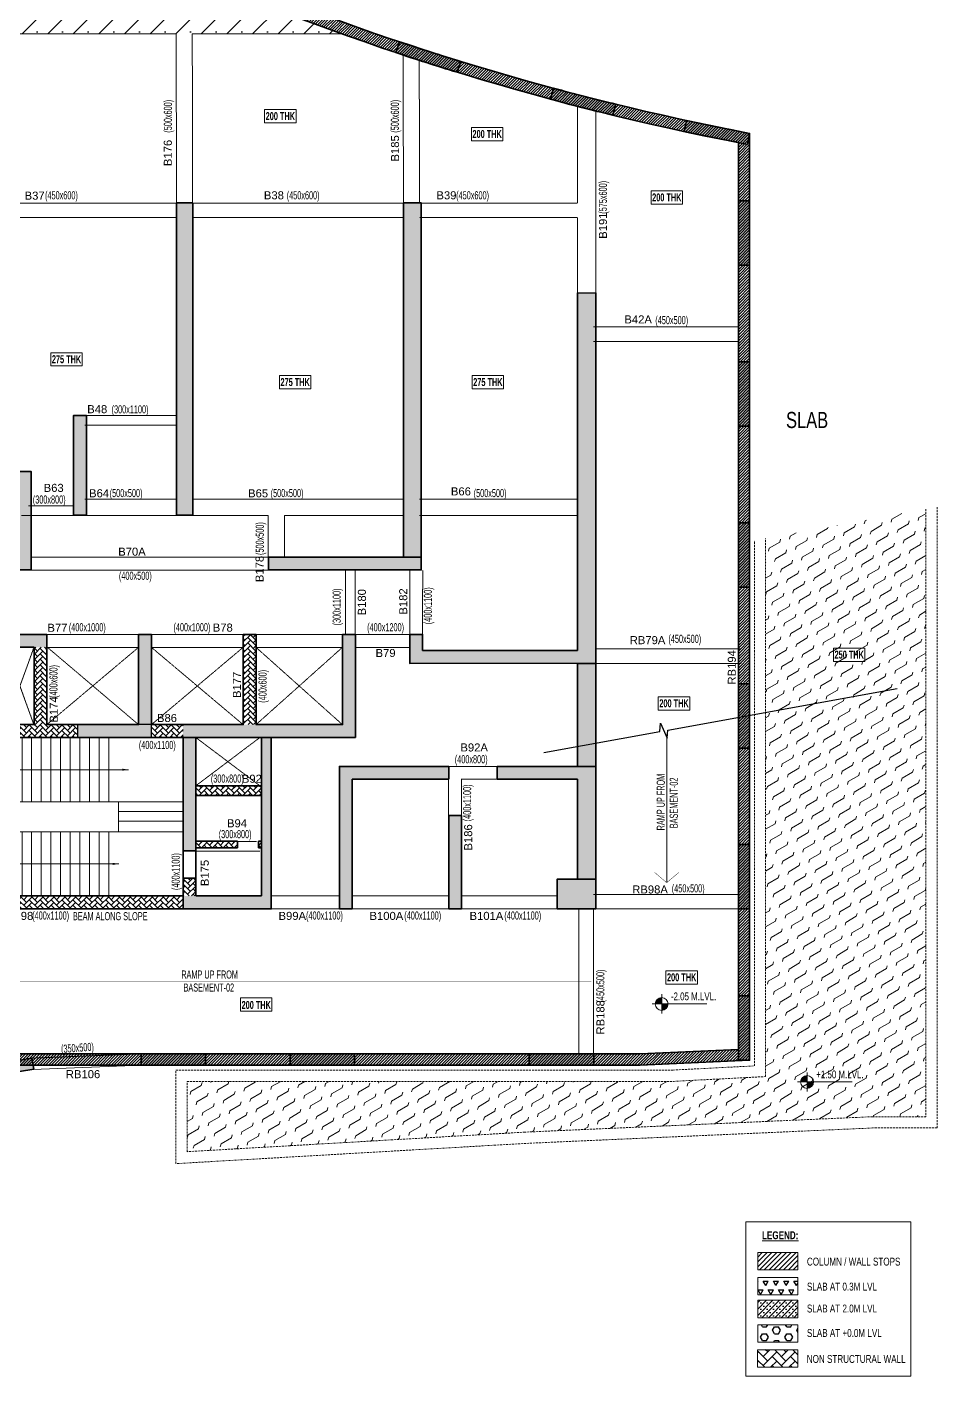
# Model space of a CAD drawing. Header units: millimetres. Extents: x -7 to 75728, y 24 to 63519.
# Drawn here: x 47456 to 75728, y 24 to 41922 of the extents above; entities that cross this region are included whole.
import ezdxf
from ezdxf.enums import TextEntityAlignment as Align

# ---------------------------------------------------------------- set-up
doc = ezdxf.new("R2010")
doc.units = ezdxf.units.MM
doc.linetypes.add('HIDDEN', pattern=[0.375, 0.25, -0.125])
doc.linetypes.add('HIDDEN2', pattern=[0.1875, 0.125, -0.0625])
for name, color, linetype, lineweight in [('A-ANNO-DIMS', 8, 'Continuous', 15), ('A-DETL-MISC', 35, 'Continuous', 15), ('A-FLOR-IDEN', 11, 'Continuous', 9), ('A-HIDD-ABVE', 8, 'HIDDEN', 20), ('A-HIDD-BELW', 8, 'HIDDEN2', 20), ('G-____-____-DIMS', 7, 'Continuous', 9), ('G-ANNO-TEXT', 231, 'Continuous', 9), ('S-BEAM', 7, 'Continuous', 18), ('S-BEAM-IDEN', 2, 'Continuous', 9), ('S-COL HATCH', 9, 'Continuous', 0), ('S-COLS', 5, 'Continuous', 35)]:
    doc.layers.add(name, color=color, linetype=linetype, lineweight=lineweight)
for name, color, linetype in [('Beam Nos', 7, 'Continuous'), ('changes', 7, 'Continuous'), ('dim', 8, 'Continuous'), ('HATCH', 8, 'Continuous'), ('S-CUTOUT', 1, 'Continuous'), ('SUNK SLAB', 8, 'Continuous')]:
    doc.layers.add(name, color=color, linetype=linetype)
doc.styles.add('Dim.s & Anno.(Misc.)', font='ARIALN.TTF')
doc.styles.add('SC-BBS1', font='SansSerif')
doc.styles.add('SOBHA', font='swisscl.ttf')
doc.styles.add('Swis721 LtCn BT', font='swisscl.ttf', dxfattribs={"width": 0.9, "height": 233.3551617873649})
doc.styles.add('Swis721 LtCn BT_1', font='swisscl.ttf', dxfattribs={"height": 239.9999999999999})
doc.styles.add('Swis721 LtCn BT_2', font='swisscl.ttf', dxfattribs={"height": 244.9922958397534})
doc.styles.add('Swis721 LtCn BT_B', font='', dxfattribs={"width": 0.9, "height": 246.9183359013865})
doc.styles.get('Swis721 LtCn BT_B').set_extended_font_data('Swis721 LtCn BT', bold=True)
doc.dimstyles.new('A-GFC-100', dxfattribs={"dimscale": 100, "dimtxt": 1.75, "dimasz": 1.5, "dimexe": 1.5, "dimexo": 0, "dimgap": 1, "dimtad": 1, "dimdsep": 46, "dimtxsty": 'Dim.s & Anno.(Misc.)', "dimblk": 'ARCHTICK', "dimcen": 0, "dimdle": 1.5, "dimclrd": 256, "dimclre": 8, "dimclrt": 6, "dimazin": 2, "dimtfac": 1, "dimtix": 1, "dimtmove": 2, "dimatfit": 3, "dimfxl": 1, "dimtolj": 1, "dimlwd": -1, "dimlwe": 9, "dimarcsym": 0})
pattern_1 = [(45, (-31802317.49879174, 20729084.54824158), (0, 169.7056274847714), [360, -120]), (135, (-31802232.64597799, 20729169.40105534), (1.33e-14, 169.7056274847714), [360, -120])]

# ---------------------------------------------------------------- blocks, each defined once
blk = doc.blocks.new('_ARCHTICK')
at = {"color": 0, "linetype": 'ByBlock', "const_width": 0.15}
blk.add_lwpolyline([(-0.5, -0.5), (0.5, 0.5)], dxfattribs=at)
blk = doc.blocks.new('Spot Elevations - M_Spot Elevation - Target Filled-23738-FIRST FLOOR  FRAMING PLAN _NTA_')
at = {"layer": 'G-____-____-DIMS'}
h = blk.add_hatch(color=256, dxfattribs=at)
edge = h.paths.add_edge_path(flags=0)
edge.add_line((1.6e-15, 0), (-1.999999999999998, 0))
edge.add_arc((-2.6e-15, 1.9e-15), 1.999999999999994, 90.00000000000023, 180.0000000000001, ccw=False)
edge.add_line((1.6e-15, 1.999999999999998), (1.6e-15, 0))
h = blk.add_hatch(color=256, dxfattribs=at)
edge = h.paths.add_edge_path(flags=0)
edge.add_line((1.6e-15, 0), (2.000000000000003, 0))
edge.add_arc((9e-15, -5.8e-15), 1.999999999999992, 269.9999999999993, 359.99999999999983, ccw=False)
edge.add_line((1.6e-15, -1.999999999999999), (1.6e-15, 0))
for p, q in [((-2.999999999999997, 0), (14, 0)), ((1.9e-15, -2.999999999999999), (1.9e-15, 2.999999999999999))]:
    blk.add_line(p, q, dxfattribs=at)
blk.add_circle((1.6e-15, 0), 2.000000000000001, dxfattribs=at)
blk = doc.blocks.new('A$C89844c14')
at = {"layer": 'S-COL HATCH', "transparency": 33554687}
h = blk.add_hatch(dxfattribs=at)
h.set_pattern_fill('ANSI31', color=256, scale=500)
h.set_pattern_definition([(45, (-31243118.95039071, 21573255.04475099), (-44.19417382415922, 44.19417382415922), [])])
edge = h.paths.add_edge_path()
edge.add_line((-12641.36437787861, -10574.03004626185), (46763.39400777965, -10574.03004626185))
edge.add_line((46763.39400777965, -10574.03004626185), (50158.63604889065, -10423.83620051294))
edge.add_line((50158.63604889065, -10423.83620051294), (50158.63604889065, 18363.45195051283))
edge.add_arc((65986.83610693365, 101151.7779547721), 84287.8332837242, 235.3318360843077, 259.1763076908551, ccw=False)
edge.add_arc((-8442.753611341119, 269.379661232233), 41199.68046838963, 49.9961516128636, 101.0852321286915)
edge.add_line((-16364.17637338489, 40700.36693736166), (-15223.62516012043, 21151.17039509863))
edge.add_line((-15223.62516012043, 21151.17039509863), (-12641.36437787861, 21151.17039486021))
edge.add_line((-12641.36437787861, 21151.17039486021), (-12641.36437787861, -10574.03004626185))
edge = h.paths.add_edge_path(flags=16)
edge.add_line((-12291.36437835544, -10224.03004578501), (46755.65639505535, -10224.03004578501))
edge.add_line((46755.65639505535, -10224.03004578501), (49808.63604841381, -10088.97671297937))
edge.add_line((49808.63604841381, -10088.97671297937), (49808.63604841381, 18074.53277989477))
edge.add_arc((65986.83610427752, 101151.777949918), 84637.83327854906, 235.3207608542366, 258.9803174311657, ccw=False)
edge.add_arc((-8442.753610882908, 269.3796631880104), 40849.68046623029, 49.97334944151059, 100.6567920093794)
edge.add_line((-15996.90336217731, 40414.50658699125), (-14893.4499033913, 21501.17039509863))
edge.add_line((-14893.4499033913, 21501.17039509863), (-12291.36437835544, 21501.17039462179))
edge.add_line((-12291.36437835544, 21501.17039462179), (-12291.36437835544, -10224.03004578501))
h = blk.add_hatch(color=256, dxfattribs=at)
h.dxf.hatch_style = 1
h.paths.add_polyline_path([(41073.45205970854, 20259.74708997831), (41185.65258576349, 20595.3372711502, -0.0060147708890324), (39281.14986472577, 21206.45128136501), (39169.00911188871, 20871.03993463144, 0.0060303457567743)])
h = blk.add_hatch(color=256, dxfattribs=at)
h.dxf.hatch_style = 1
h.paths.add_polyline_path([(45910.24755156412, 18926.97263300046), (46005.66494257376, 19266.54339709133, -0.0060158293301337), (44068.14008048549, 19764.53568973392), (43972.57385431602, 19424.43532264233, 0.006031451040052)])
h = blk.add_hatch(color=256, dxfattribs=at)
h.dxf.hatch_style = 1
h.paths.add_polyline_path([(48199.12537694349, 18763.87194209173), (48129.05202847346, 18420.95835800841), (50088.55822071805, 18020.53922336176), (50158.63156918809, 18363.45280698314)])
h = blk.add_hatch(color=256, dxfattribs=at)
h.dxf.hatch_style = 1
h.paths.add_polyline_path([(50158.63156872242, 16270.45207002014), (49808.6315686293, 16270.45207002014), (49808.6315686293, 14270.45207002014), (50158.63156872242, 14270.45207002014)])
h = blk.add_hatch(color=256, dxfattribs=at)
h.dxf.hatch_style = 1
h.paths.add_polyline_path([(49808.6315686293, 9270.45207002014), (50158.63156872242, 9270.45207002014), (50158.63156872242, 11270.45207002014), (49808.6315686293, 11270.45207002014)])
h = blk.add_hatch(color=256, dxfattribs=at)
h.dxf.hatch_style = 1
h.paths.add_polyline_path([(50158.63156872242, 6270.452070020139), (49808.6315686293, 6270.452070020139), (49808.6315686293, 4270.452070020139), (50158.63156872242, 4270.452070020139)])
h = blk.add_hatch(color=256, dxfattribs=at)
h.dxf.hatch_style = 1
h.paths.add_polyline_path([(50158.63156872242, 1270.452070020139), (49808.6315686293, 1270.452070020139), (49808.6315686293, -729.5479299798607), (50158.63156872242, -729.5479299798607)])
h = blk.add_hatch(color=256, dxfattribs=at)
h.dxf.hatch_style = 1
h.paths.add_polyline_path([(49808.6315686293, -5722.860273469239), (50158.63156918809, -5722.860273469239), (50158.63156918809, -3722.860273469239), (49808.6315686293, -3722.860273469239)])
h = blk.add_hatch(color=256, dxfattribs=at)
h.dxf.hatch_style = 1
h.paths.add_polyline_path([(49808.6322029978, -10419.65409604087), (50158.6322035566, -10419.65409604087), (50158.6322035566, -8419.654096040877), (49808.6322029978, -8419.654096040877)])
h = blk.add_hatch(color=256, dxfattribs=at)
h.dxf.hatch_style = 1
h.paths.add_polyline_path([(25889.77354014665, -10677.03744166717), (25945.44986071438, -11022.5807056129), (27919.98279927671, -10704.43030216917), (27864.30647870898, -10358.88703822344)])
h = blk.add_hatch(color=256, dxfattribs=at)
h.dxf.hatch_style = 1
h.paths.add_polyline_path([(31258.54665035754, -10222.86027207225), (31258.54665082321, -10572.86027263105), (33258.54665035754, -10572.86027263105), (33258.54665128887, -10222.86027207225)])
h = blk.add_hatch(color=256, dxfattribs=at)
h.dxf.hatch_style = 1
h.paths.add_polyline_path([(35883.620652318, -10222.86027207225), (35883.62065278366, -10572.86027263105), (37883.620652318, -10572.86027263105), (37883.62065324932, -10222.86027207225)])
h = blk.add_hatch(color=256, dxfattribs=at)
h.dxf.hatch_style = 1
h.paths.add_polyline_path([(43314.71465437487, -10224.03008822724), (43314.71465484052, -10574.03008878603), (45314.71465437486, -10574.03008878603), (45314.71465530619, -10224.03008822724)])
at = {"layer": 'S-COLS'}
for points, elevation in [([(-12641.36437787861, -10574.03004626185), (46763.39400777965, -10574.03004626185), (50158.63604889065, -10423.83620051294), (50158.63604889065, 18363.45195051283, -0.104418166803797), (18042.01030120998, 31828.38711067289, 0.2266855225477514), (-16364.17637338489, 40700.36693736166), (-15223.62516012043, 21151.17039509863), (-12641.36437787861, 21151.17039486021)], -9.701837e-10), ([(-12291.36437835544, -10224.03004578501), (46755.65639505535, -10224.03004578501), (49808.63604841381, -10088.97671297937), (49808.63604841381, 18074.53277989477, -0.1036025941680122), (17829.4674840942, 31549.83351107687, 0.2248253873117498), (-15996.90336217731, 40414.50658699125), (-14893.4499033913, 21501.17039509863), (-12291.36437835544, 21501.17039462179)], -3.2951e-10)]:
    blk.add_lwpolyline(points, format="xyb", close=True, dxfattribs=dict(at, elevation=elevation))
at = {"layer": 'S-COLS', "elevation": -8.166589e-10}
for points in [[(39169.00912864879, 20871.0399290286, 0.0060303457034982), (41073.45205970854, 20259.74708997831), (41185.65258576349, 20595.3372711502, -0.0060147708890324), (39281.14986472577, 21206.45128136501), (39169.00911188498, 20871.03993461654)], [(46005.66492584348, 19266.54340117797, -0.0060158292783498), (44068.14008048549, 19764.53568973392), (43972.57385431602, 19424.43532264233, 0.006031451040052), (45910.24755156412, 18926.97263300046), (46005.66494260728, 19266.54339721799)]]:
    blk.add_lwpolyline(points, format="xyb", dxfattribs=at)
for points in [[(48199.12537694349, 18763.87194209173), (50158.63156918809, 18363.45280698314), (50088.55822071805, 18020.53922336176), (48129.05202847346, 18420.95835800841), (48199.12537694349, 18763.87194209173)], [(25889.77354014665, -10677.03744166717), (25945.44986071438, -11022.5807056129), (27919.98279927671, -10704.43030216917), (27864.30647870898, -10358.88703822344), (25889.77354014665, -10677.03744166717)]]:
    blk.add_lwpolyline(points, dxfattribs=at)
at = {"layer": 'S-COLS'}
for points, elevation in [([(49808.6315686293, 16270.45207002014), (50158.63156872242, 16270.45207002014), (50158.63156872242, 14270.45207002014), (49808.6315686293, 14270.45207002014)], -8.166589e-10), ([(49808.6315686293, 11270.45207002014), (50158.63156872242, 11270.45207002014), (50158.63156872242, 9270.45207002014), (49808.6315686293, 9270.45207002014)], -8.166589e-10), ([(49808.6315686293, 6270.452070020139), (50158.63156872242, 6270.452070020139), (50158.63156872242, 4270.452070020139), (49808.6315686293, 4270.452070020139)], -8.166589e-10), ([(49808.6315686293, 1270.452070020139), (50158.63156872242, 1270.452070020139), (50158.63156872242, -729.5479299798607), (49808.6315686293, -729.5479299798607)], -8.166589e-10), ([(49808.6315686293, -3722.860273469239), (50158.63156918809, -3722.860273469239), (50158.63156918809, -5722.860273469239), (49808.6315686293, -5722.860273469239)], -8.166589e-10), ([(49808.6322029978, -8419.654096040877), (50158.6322035566, -8419.654096040877), (50158.6322035566, -10419.65409604087), (49808.6322029978, -10419.65409604087)], -8.16468e-10), ([(31258.54665035754, -10222.86027207225), (33258.54665128887, -10222.86027207225), (33258.54665035754, -10572.86027263105), (31258.54665082321, -10572.86027263105)], -8.166589e-10), ([(35883.620652318, -10222.86027207225), (37883.62065324932, -10222.86027207225), (37883.620652318, -10572.86027263105), (35883.62065278366, -10572.86027263105)], -8.166589e-10), ([(43314.71465437487, -10224.03008822724), (45314.71465530619, -10224.03008822724), (45314.71465437486, -10574.03008878603), (43314.71465484052, -10574.03008878603)], 4.082176e-10)]:
    blk.add_lwpolyline(points, close=True, dxfattribs=dict(at, elevation=elevation))
blk = doc.blocks.new('A$C0bd9de3c')
at = {"layer": 'S-COL HATCH', "transparency": 33554687}
h = blk.add_hatch(color=256, dxfattribs=at)
h.dxf.hatch_style = 1
h.paths.add_polyline_path([(32854.38284400106, 6500.005486488342), (32354.35753062367, 6500.005486488342), (32354.35753062367, 16200.00484633446), (32854.38284400106, 16200.00484633446)])
h = blk.add_hatch(color=256, dxfattribs=at)
h.dxf.hatch_style = 1
h.paths.add_polyline_path([(35204.35694363714, 5200.013866662979), (35204.35694363714, 4800.000522136688), (39954.35420395434, 4799.998323105276), (39954.35420395434, 5200.011667631566)])
h.paths.add_polyline_path([(39954.35449507833, 16200.0029296875), (39404.35449460149, 16200.0029296875), (39404.35419681668, 5200.012904588133), (39954.35419729352, 5200.012904588133)])
h = blk.add_hatch(color=256, dxfattribs=at)
h.dxf.hatch_style = 1
h.paths.add_polyline_path([(39594.2999329865, 1899.9999990426), (39594.2999329865, 2799.999999996275), (39994.35449507833, 2800), (39994.35449507833, 2299.999999046326), (44804.35686412453, 2299.999999046326), (44804.33236872777, 13400.00501108542), (45379.28412364051, 13403.39246026426), (45379.35680964589, 1899.999982330948)])
h = blk.add_hatch(color=256, dxfattribs=at)
h.dxf.hatch_style = 1
h.paths.add_polyline_path([(29154.35788729787, 6500.004975557327), (29554.35788729787, 6500.004975557327), (29554.35787652433, 9600.000077486038), (29154.35774663091, 9600.000071763992)])
h = blk.add_hatch(color=256, dxfattribs=at)
h.dxf.hatch_style = 1
h.paths.add_polyline_path([(27434.35771420598, 5199.999999046326), (27434.35771420598, 4800), (27834.35771420598, 4800), (27834.35771420598, 7860.000121831894), (27434.35771420598, 7860.000121831894)])
h = blk.add_hatch(color=256, dxfattribs=at)
h.dxf.hatch_style = 1
h.paths.add_polyline_path([(28324.35802891851, 2800), (24554.33792927861, 2800), (24554.33792927861, 2399.999996185303), (28324.35802891851, 2399.999996185303)])
h = blk.add_hatch(color=256, dxfattribs=at)
h.dxf.hatch_style = 1
h.paths.add_polyline_path([(31574.35802891851, 2800), (31174.35802795366, 2800), (31174.35802795366, -0.0004034824669361), (31574.35802891851, -0.0004034824669361)])
h = blk.add_hatch(color=256, dxfattribs=at)
h.dxf.hatch_style = 1
h.paths.add_polyline_path([(32554.35815453902, -400.0000000037252), (32554.35815453902, 0), (37508.71484807134, 0), (37508.71408762411, 2799.999433580786), (37908.71484807134, 2799.999433580786), (37908.71484807134, -400.0000038146972)])
at = {"layer": 'S-COL HATCH'}
h = blk.add_hatch(dxfattribs=at)
h.set_pattern_fill('AR-HBONE', color=256, scale=30)
h.set_pattern_definition(pattern_1)
h.paths.add_polyline_path([(34824.35802796111, -0.0004034824669361), (34424.35802510381, -0.0004034824669361), (34424.35802510381, 2800), (34824.35802796111, 2800)])
h = blk.add_hatch(dxfattribs=at)
h.set_pattern_fill('AR-HBONE', color=256, scale=30)
h.set_pattern_definition(pattern_1)
h.paths.add_polyline_path([(27054.35802891851, 2399.999593835324), (26754.35802891851, 2399.999593835324), (26754.35802795365, 1300), (24954.35767136142, 1299.999513339251), (24954.35758348927, 1625), (24654.35802891851, 1625), (24654.35802891851, 922.4999389648438), (24954.35777341947, 922.4999389648438), (24954.35736772046, 1000), (26754.35802794993, 1000), (26754.35803420469, -100.0000038146972), (24954.3580217138, -100.0000038146972), (24954.3580217138, -22.50006484985352), (24654.35802891851, -22.50006484985352), (24654.35802795366, -399.9999999925494), (29274.35802795738, -400.0000038146972), (29274.35802795738, -0.0004034824669361), (27054.35802795366, -0.0004034824669361)])
h = blk.add_hatch(dxfattribs=at)
h.set_pattern_fill('AR-HBONE', color=256, scale=30)
h.set_pattern_definition(pattern_1)
h.paths.add_polyline_path([(28324.35802795366, -0.0004034824669361), (27924.35802510381, -0.0004034824669361), (27924.35802510381, 2399.999588675797), (28324.35802795366, 2399.999588675797)])
at = {"layer": 'S-COL HATCH', "transparency": 33554687}
h = blk.add_hatch(color=256, dxfattribs=at)
h.dxf.hatch_style = 1
h.paths.add_polyline_path([(31574.3576278314, -0.0004034824669361), (29274.35802795738, -0.0004034824669361), (29274.35802795738, -400), (31574.3576278314, -400)])
at = {"layer": 'S-COL HATCH'}
h = blk.add_hatch(dxfattribs=at)
h.set_pattern_fill('AR-HBONE', color=256, scale=30)
h.set_pattern_definition(pattern_1)
h.paths.add_polyline_path([(31574.3576278314, -0.0004034824669361), (32554.35815453902, -0.0004034824669361), (32554.35815453902, -400.0000038146972), (31574.3576278314, -400.0000038146972)])
at = {"layer": 'S-COL HATCH', "transparency": 33554687}
h = blk.add_hatch(color=256, dxfattribs=at)
h.dxf.hatch_style = 1
h.paths.add_polyline_path([(32554.35815453902, -400.0000038146972), (32954.35436246172, -400.0000038146972), (32954.35815453902, -400.0027921684086), (32954.35815453902, -1900.000001430511), (32954.35815299303, -1900.000001430511), (32954.35815299303, -2200.000001430511), (32954.35815384612, -3925.000000003726), (32554.35815453902, -3925.000000003726)])
h = blk.add_hatch(color=256, dxfattribs=at)
h.dxf.hatch_style = 1
h.paths.add_polyline_path([(34994.32819471881, -400.0000038146972), (35294.29993262887, -400.0000038146972), (35294.29993262887, -5725.199857234954), (34994.29993268475, -5725.199857234954), (32554.35815453902, -5725.199857234954), (32554.35815453902, -5325.199857234955), (34994.30177046731, -5325.199857234955), (34994.30958104879, -3625.199798215181), (34994.31774391979, -3625.199798233808), (34994.30968774483, -3625.194167520851)])
h = blk.add_hatch(color=256, dxfattribs=at)
h.dxf.hatch_style = 1
h.paths.add_polyline_path([(37408.71484807134, -1300.000000953674), (40812.54046110436, -1300.001181386411), (40812.54046110436, -1700), (37808.71484807134, -1700), (37808.71484807134, -5725.199857950211), (37408.71484807134, -5725.199857950211)])
h = blk.add_hatch(color=256, dxfattribs=at)
h.dxf.hatch_style = 1
h.paths.add_polyline_path([(42312.54046110436, -1300.001701578498), (44804.35955705866, -1300.002565734088), (44804.35955690965, -1303.44654007256), (45379.35573871061, -1303.44654007256), (45379.35449460149, -4800.39243721962), (44804.35449507832, -4800.39243721962), (44804.35554430261, -1699.999999996274), (42312.54046110436, -1699.999999996274)])
at = {"layer": 'S-COL HATCH'}
h = blk.add_hatch(dxfattribs=at)
h.set_pattern_fill('AR-HBONE', color=256, scale=30)
h.set_pattern_definition(pattern_1)
h.paths.add_polyline_path([(32954.35815299303, -1900.000001430511), (32954.35815299303, -2200.000001430511), (34994.31613125652, -2200.000001318753), (34994.31750740856, -1900.000001318753)])
at = {"layer": 'S-COL HATCH', "transparency": 33554687}
h = blk.add_hatch(color=256, dxfattribs=at)
h.dxf.hatch_style = 1
h.paths.add_polyline_path([(40808.67894604802, -2827.398491404951), (41204.78323530033, -2827.398491404951), (41204.78323530033, -5725.199857950211), (40808.67894604802, -5725.199857950211)])
at = {"layer": 'S-COL HATCH'}
h = blk.add_hatch(dxfattribs=at)
h.set_pattern_fill('AR-HBONE', color=256, scale=30)
h.set_pattern_definition(pattern_1)
h.paths.add_polyline_path([(34244.31245911867, -3625.199568510055), (34244.31245864183, -3825.199568510056), (32954.35815432668, -3825.151832014323), (32954.35815432668, -3625.199568510055)])
h = blk.add_hatch(dxfattribs=at)
h.set_pattern_fill('AR-HBONE', color=256, scale=30)
h.set_pattern_definition(pattern_1)
h.paths.add_polyline_path([(34894.3107881248, -3625.199568510055), (34994.30958426744, -3625.199798233808), (34994.30866537243, -3825.199798233807), (34894.3107881248, -3825.199568271637)])
h = blk.add_hatch(dxfattribs=at)
h.set_pattern_fill('AR-HBONE', color=256, scale=30)
h.set_pattern_definition(pattern_1)
h.paths.add_polyline_path([(32554.35815453902, -4775.153973076492), (32954.35815453902, -4775.153973076492), (32954.35815453902, -5325.199857234955), (32554.35815453902, -5325.199857234955)])
at = {"layer": 'S-COL HATCH', "transparency": 33554687}
h = blk.add_hatch(color=256, dxfattribs=at)
h.dxf.hatch_style = 1
h.paths.add_polyline_path([(45379.35449460149, -4800.39243721962), (45379.35449460149, -5725.199857950211), (44179.35449460149, -5725.199857950211), (44179.35449460149, -4800.39243721962)])
at = {"layer": 'S-COL HATCH'}
h = blk.add_hatch(dxfattribs=at)
h.set_pattern_fill('AR-HBONE', color=256, scale=30)
h.set_pattern_definition(pattern_1)
h.paths.add_polyline_path([(32554.35815453902, -5325.199857234955), (24954.35802795738, -5325.199857234955), (24954.35802795738, -5725.199857234954), (32554.35815453902, -5725.199857234954)])
at = {"layer": 'changes'}
blk.add_lwpolyline([(31574.3576278314, -0.0004034824669361), (29274.35802795738, -0.0004034824669361), (29274.35802795738, -400), (31574.3576278314, -400)], close=True, dxfattribs=at)
at = {"layer": 'S-COLS'}
for p, q in [((40812.54046110436, -1300.001181386411), (40812.54046110436, -1700)), ((42312.54046110436, -1300.001701578498), (42312.54046110436, -1699.999999996274)), ((32954.35815453902, -3925.000000003726), (32554.36200511456, -3925.000000003726)), ((32954.35815453902, -4775.153973076492), (32554.35815453902, -4775.153973076492)), ((37808.71484807134, -5725.199857950211), (37408.71484807134, -5725.199857950211)), ((41208.71484807134, -5725.199857950211), (40808.67894604802, -5725.199857950211))]:
    blk.add_line(p, q, dxfattribs=at)
for points in [[(21854.35771372914, 4800), (21854.35771372914, 16199.99550843239), (22254.35771420598, 16199.99550843239), (22254.35771420598, 9350.00012087822), (23804.36172011495, 9350.00012087822), (23804.36172011495, 8949.996897540987), (22254.35771420598, 8949.996897540987), (22254.35771420598, 6310.000121116638), (24934.35771229863, 6310.000121116638), (24934.35771229863, 5199.999999046326), (27434.35771420598, 5199.999999046326), (27434.35771420598, 7860.000121831894), (27834.35771420598, 7860.000121831894), (27834.35771420598, 4800), (21854.35771372914, 4800)], [(39954.35419729352, 5200.012904588133), (39954.35449507833, 16200.0029296875), (39404.35449460149, 16200.0029296875), (39404.35419681668, 5200.012904588133), (39954.35419729352, 5200.012904588133)], [(28324.35802891851, 2800), (24554.33792927861, 2800)], [(26754.35802891851, -400.0000038146972), (37908.71484807134, -400.0000038146972), (37908.71484807134, 2800), (37508.71484807134, 2800), (37508.71484807134, 0), (34824.3580289185, 0), (34824.3580289185, 2800)], [(31174.35802510381, 2800), (31174.35802510381, 0), (28324.35802891851, 0), (28324.35802891851, 2800)], [(31574.35802891851, 2800), (31174.35802510381, 2800)], [(34424.35802510381, 2800), (34424.35802510381, 0), (31574.35802891851, 0), (31574.35802891851, 2800)], [(34824.3580289185, 2800), (34424.35802510381, 2800)], [(32954.35815453902, -5725.199857234954), (32554.35815453902, -5725.199857234954), (32554.35815453902, -400.0000000037252)], [(32954.35815453902, -400.0000000037252), (32954.35815453902, -5325.199857234955)], [(35294.32530525327, -400), (35294.2999326922, -5725.199857234954), (34994.29993268475, -5725.199857234954)], [(34994.30177046731, -5325.199857234955), (34994.32439909503, -400)], [(37408.71484807134, -5725.199857950211), (37408.71484807134, -1300.000000953674), (40812.54046110436, -1300.001181386411)], [(42312.54046110436, -1300.001701578498), (45354.35573993623, -1300.002756468952)], [(45379.35573993623, -1300.002756431699), (45379.35449460149, -4800.39243721962), (44804.35449507832, -4800.39243721962), (44804.35554430261, -1699.999999996274), (42312.54046110436, -1699.999999996274)], [(40812.54046110436, -1700), (37808.71484807134, -1700), (37808.71484807134, -5725.199857950211)], [(40808.67894604802, -5725.199857950211), (40808.67894604802, -2827.389808177948), (41208.71484807134, -2827.389808177948), (41208.71484807134, -5725.199857950211)], [(32954.35709870607, -3625.199568510055), (34244.31245911867, -3625.199568510055)], [(34244.31245911867, -3625.199568510055), (34244.31245864183, -3825.199568510056)], [(34894.31245816499, -3825.199568271637), (34894.31245816499, -3625.199568510055)], [(34894.31245816499, -3625.199568510055), (34994.31774391979, -3625.199798233808)], [(34244.31245816499, -3825.199568510056), (32954.35430396348, -3825.151831865311)], [(34994.30866303295, -3825.199798233807), (34894.31245530397, -3825.199568271637)], [(24954.35802795738, -5325.199857234955), (32554.35815453902, -5325.199857234955), (32554.35815453902, -5725.199857234954), (22254.35771372914, -5725.199857234954)], [(32954.35815453902, -5325.199857234955), (34994.29993268475, -5325.199857234955)], [(34994.29993268475, -5725.199857234954), (32954.35815453902, -5725.199857234954)]]:
    blk.add_lwpolyline(points, dxfattribs=at)
for points, elevation in [([(32854.38284400106, 6500.005486488342), (32354.35753062367, 6500.005486488342), (32354.35753062367, 16200.00484633446), (32854.38284400106, 16200.00484633446)], -7.379508e-10), ([(29554.35787652433, 9600.000077486038), (29154.35774663091, 9600.000071763992), (29154.35788729787, 6500.004975557327), (29554.35788729787, 6500.004975557327)], -7.381996e-10), ([(35204.35694363714, 5200.013866662979), (39954.35420395434, 5200.011667631566), (39954.35420395434, 4799.998323105276), (35204.35694363714, 4800.000522136688)], -4.083295e-10), ([(45379.35449460149, -5725.199857950211), (44179.35449460149, -5725.199857950211), (44179.35449460149, -4800.39243721962), (45379.35449460149, -4800.39243721962)], 4.083295e-10)]:
    blk.add_lwpolyline(points, close=True, dxfattribs=dict(at, elevation=elevation))
for points in [[(45379.28027937933, 1903.387281574309), (39594.2999329865, 1899.9999990426), (39594.2999329865, 2799.999999996275), (39994.35449507833, 2800), (39994.35449507833, 2299.999999046326), (44804.35686412453, 2299.999999046326), (44804.36065438389, 13400.00517773628), (45379.28412364051, 13403.39246026426)], [(27924.35802510381, 0), (27054.35802891851, 0), (27054.35802891851, 2399.999996185303), (27924.35802510381, 2399.999996185303)], [(32954.35815299303, -1900.000001430511), (34994.31750740856, -1900.000001318753), (34994.31613125652, -2200.000001318753), (32954.35815299303, -2200.000001430511)]]:
    blk.add_lwpolyline(points, close=True, dxfattribs=at)
blk = doc.blocks.new('A$C40398dd4')
at = {"layer": 'A-ANNO-DIMS', "ltscale": 500, "elevation": 4.012329e-10}
blk.add_lwpolyline([(5809.928524971009, 999.960521697998), (6600.000063419343, 1000.017378807068), (6599.994907855988, 1564.949750185013)], dxfattribs=at)
at = {"layer": 'A-DETL-MISC'}
for p, q in [((2300.000124931335, 4925.211443424225), (2300.000124931335, 2925.211443424225)), ((2600.000124931336, 4925.211443424225), (2600.000124931336, 2925.211443424225)), ((2900.000124931336, 4925.211443424225), (2900.000124931336, 2925.211443424225)), ((3200.000126838684, 4925.211443424225), (3200.000126838684, 2925.211443424225)), ((3500.000124931336, 4925.211443424225), (3500.000124931336, 2925.211443424225)), ((3800.000124931336, 4925.211443424225), (3800.000124931336, 2925.211443424225)), ((4100.000124931336, 4925.211443424225), (4100.000124931336, 2925.211443424225)), ((4400.000124931335, 4925.211443424225), (4400.000124931335, 2925.211443424225)), ((4700.000126838683, 4925.211443424225), (4700.000126838683, 2925.211443424225)), ((5000.000124931336, 4925.211443424225), (5000.000124931336, 2925.211443424225)), ((5300.000124931336, 4925.109315156936), (5300.000124931336, 2925.223028182984)), ((2300.000124931335, 0.0057928562164307), (2300.000124931335, 2000.005792856216)), ((2600.000124931336, 0.0057928562164307), (2600.000124931336, 2000.005792856216)), ((2900.000124931336, 0.0057928562164307), (2900.000124931336, 2000.005792856216)), ((3200.000126838684, 0.0057928562164307), (3200.000126838684, 2000.005792856216)), ((3500.000124931336, 0.0057928562164307), (3500.000124931336, 2000.005792856216)), ((3800.000124931336, 0.0057928562164307), (3800.000124931336, 2000.005792856216)), ((4100.000124931336, 0.0057928562164307), (4100.000124931336, 2000.005792856216)), ((4400.000124931335, 0.0057928562164307), (4400.000124931335, 2000.005792856216)), ((4700.000126838683, 0.0057928562164307), (4700.000126838683, 2000.005792856216)), ((5000.000124931336, 0.0057928562164307), (5000.000124931336, 2000.005792856216)), ((5300.000124931336, 0.1079204082489014), (5300.000124931336, 1999.994207382202))]:
    blk.add_line(p, q, dxfattribs=at)
for points in [[(2000.000124931335, 2925.217235565185), (0, 2925.217235565185)], [(2000.000124931335, 2625.217235565186), (0, 2625.217235565186)], [(5599.999998569488, 2925.217235565185), (7600.000124931336, 2925.217235565185)], [(5599.999998569488, 2625.217235565186), (7600.000124931336, 2625.217235565186)], [(2000.000124931335, 2325.217235326767), (0, 2325.217235326767)], [(5599.999998569488, 2325.217235326767), (7600.000124931336, 2325.217235326767)]]:
    blk.add_lwpolyline(points, dxfattribs=at)
blk.add_lwpolyline([(5599.999998569488, 2925.217235565185), (5599.999998569488, 2000.011585474014), (2000.000124931335, 2000.005792856216), (2000.000124931335, 2925.211443424225)], close=True, dxfattribs=at)
at = {"layer": 'A-DETL-MISC', "elevation": 4.012329e-10}
for points in [[(2000.000124931335, 2000.011585474014), (0, 2000.011585474014)], [(5599.999998569488, 2000.011585474014), (7600.000124931336, 2000.011585474014)]]:
    blk.add_lwpolyline(points, dxfattribs=at)
at = {"layer": 'A-ANNO-DIMS', "ltscale": 500}
for points in [[(1688.385704517364, 3925.211443424225), (5509.928524971009, 3925.16617178917)], [(6599.994907855988, 1564.949750185013), (6600.040178775788, 3126.397791862488)], [(1988.385702610016, 1000.005792856216), (5809.928524971009, 999.960521697998)]]:
    blk.add_leader(points, dimstyle='A-GFC-100', override={"dimasz": 2, "dimtad": 0, "dimfxl": 0.18, "dimarcsym": 1}, dxfattribs=at)

msp = doc.modelspace()

# ---------------------------------------------------------------- hatches: boundary and pattern name
at = {"layer": 'A-HIDD-BELW', "transparency": 33554687}
h = msp.add_hatch(dxfattribs=at)
h.set_pattern_fill('FLEX', color=256, scale=1500, angle=29.9999999999999)
h.set_pattern_definition([(29.9999999999999, (-31343265.6840891, 21287501.41166776), (-187.4999999999994, 324.7595264191649), [375, -375]), (74.99999999999989, (-31342940.92456268, 21287688.91166776), (-187.4999999993239, 324.7595264179948), [93.75, -342.8300859, 93.75, -530.3300858894999])])
h.paths.add_polyline_path([(73721.05729875126, 8077.375678116885), (75378.43114737206, 8077.375678116885), (75378.43114737206, 26942.99171951642), (70404.05333212548, 26040.2744978652), (70404.05333212548, 9323.572555454877), (67541.70285443001, 9175.784327542839), (52433.17184714013, 9173.49290450519), (52433.17184714013, 6991.495367555376), (62935.20345262595, 7598.42533595344)])
at = {"layer": 'HATCH'}
h = msp.add_hatch(dxfattribs=at)
h.set_pattern_fill('SACNCR', color=256, scale=6000)
h.set_pattern_definition([(45, (-31343265.6840891, 21493490.91166776), (-397.747564417433, 397.747564417433), []), (45, (-31342867.9365231, 21493490.91166776), (-397.747564417433, 397.747564417433), [0, -562.5])])
h.paths.add_polyline_path([(35540.2616247625, 53404.7036397033), (36676.93818640494, 52539.00595164901), (38313.91029684775, 51300.47088151654), (39776.76922023454, 50332.91471638387), (41214.21121294953, 49423.78451962253), (42541.63156423129, 48619.52682963988), (43704.0859796942, 47942.14428202292), (45400.16248101153, 46997.43900205424), (50068.79734416836, 44650.50036720043), (52087.31886593409, 43744.19347239888), (53732.32942867064, 43052.00038131183), (57249.79791217454, 41705.88509278974), (33340.89976472565, 41705.88509278974), (33062.65765319549, 42604.71958513415), (33072.82945527666, 53405.87341041719)])
h = msp.add_hatch(dxfattribs=at)
h.set_pattern_fill('SACNCR', color=256, scale=1500)
h.set_pattern_definition([(45, (-31316109.48888897, 21496572.34293721), (-99.43689110435827, 99.43689110435827), []), (45, (-31316010.05199748, 21496572.34293721), (-99.43689110435827, 99.43689110435827), [0, -140.625])])
h.paths.add_polyline_path([(70159.55727330007, 2376.877124051061), (70159.55727330007, 1835.646136129703), (71409.24301600613, 1835.646136129703), (71409.24301600613, 2376.877124051061)])
h = msp.add_hatch(dxfattribs=at)
h.set_pattern_fill('HEX', color=9, scale=1000)
h.set_pattern_definition([(0, (-31782567.1840891, 21493490.91166776), (0, 216.5063509461096), [125, -250]), (120, (-31782567.1840891, 21493490.91166776), (-187.5, -108.2531754730547), [124.9999999999999, -249.9999999999999]), (60, (-31782442.1840891, 21493490.91166776), (-187.5, 108.2531754730548), [125, -250])])
h.paths.add_polyline_path([(70159.55727330007, 1617.605857210662), (70159.55727330007, 1076.374869289305), (71409.24301600613, 1076.374869289305), (71409.24301600613, 1617.605857210662)])
at = {"layer": 'S-COL HATCH', "transparency": 33554687}
h = msp.add_hatch(color=256, dxfattribs=at)
h.dxf.hatch_style = 1
h.paths.add_polyline_path([(65130.8409483523, 22154.72342287606), (64555.83968300902, 22154.72342287606), (64555.83982129179, 18954.72076675152), (65130.84108663507, 18954.72076675152)])
at = {"layer": 'SUNK SLAB'}
h = msp.add_hatch(dxfattribs=at)
h.set_pattern_fill('ANSI31', color=8, scale=850, style=0)
h.set_pattern_definition([(45, (-31288440.98888898, 20968873.84293721), (-75.13009550107068, 75.13009550107068), [])])
h.paths.add_polyline_path([(71409.24301600613, 3860.377124051061), (71409.24301600613, 3319.146136129704), (70159.55727330007, 3319.146136129704), (70159.55727330007, 3860.377124051061)], flags=0)
h = msp.add_hatch(dxfattribs=at)
h.set_pattern_fill('TRIANG', color=8, scale=850, style=0)
h.set_pattern_definition([(60, (-31316109.48888897, 21496572.34293721), (-159.3749996914439, 276.0455972781449), [159.375, -159.375]), (120, (-31316109.48888897, 21496572.34293721), (-318.7499996914439, 1.781449752e-07), [159.3749999999997, -159.3749999999997]), (0, (-31316189.17638897, 21496710.36573576), (159.375, 276.0455971), [159.375, -159.375])])
h.paths.add_polyline_path([(71409.24301600613, 3083.877124051061), (71409.24301600613, 2542.646136129703), (70159.55727330007, 2542.646136129703), (70159.55727330007, 3083.877124051061)], flags=0)
h = msp.add_hatch(dxfattribs=at)
h.set_pattern_fill('AR-HBONE', color=8, scale=50, style=0)
h.set_pattern_definition([(45, (-31288445.38875656, 20964366.32045556), (0, 282.842712474619), [600, -200]), (135, (-31288303.96740032, 20964507.74181181), (2.22e-14, 282.842712474619), [600, -200])])
h.paths.add_polyline_path([(71404.84314841934, 837.7267358176967), (71404.84314841934, 296.4957478963397), (70155.15740571328, 296.4957478963397), (70155.15740571328, 837.7267358176967)], flags=0)

# ---------------------------------------------------------------- linework, layer by layer
at = {"elevation": -2.506905e-10}
msp.add_lwpolyline([(63511.27596800932, 19388.11590343943), (67118.97333624744, 20042.81698682761), (67135.82967479312, 20299.95919233417), (67348.09938841841, 19830.31404045826), (67364.9557269641, 20087.45624596482), (74492.34359949612, 21380.88750850266)], dxfattribs=at)
at = {"layer": 'A-FLOR-IDEN', "color": 8, "flags": 128}
for points in [[(55815.92788393953, 39355.54418868056), (55815.92788393953, 38943.71879185593), (54838.42788393952, 38943.71879185593), (54838.42788393952, 39355.54418868056)], [(55815.92788393953, 39355.54418868056), (55815.92788393953, 38943.71879185593), (54838.42788393952, 38943.71879185593), (54838.42788393952, 39355.54418868056)], [(62240.92788393952, 38800.04418868056), (62240.92788393952, 38388.21879185593), (61263.42788393952, 38388.21879185593), (61263.42788393952, 38800.04418868056)], [(62240.92788393952, 38800.04418868056), (62240.92788393952, 38388.21879185593), (61263.42788393952, 38388.21879185593), (61263.42788393952, 38800.04418868056)], [(67822.92788393953, 36831.04418868056), (67822.92788393953, 36419.21879185593), (66845.42788393953, 36419.21879185593), (66845.42788393953, 36831.04418868056)], [(67822.92788393953, 36831.04418868056), (67822.92788393953, 36419.21879185593), (66845.42788393953, 36419.21879185593), (66845.42788393953, 36831.04418868056)], [(49174.12866315775, 31805.07768803319), (49174.12866315775, 31393.25229120856), (48196.62866315775, 31393.25229120856), (48196.62866315775, 31805.07768803319)], [(56277.12866315775, 31095.07768803319), (56277.12866315775, 30683.25229120856), (55299.62866315775, 30683.25229120856), (55299.62866315775, 31095.07768803319)], [(62264.12866315775, 31095.07768803319), (62264.12866315775, 30683.25229120856), (61286.62866315775, 30683.25229120856), (61286.62866315775, 31095.07768803319)], [(73489.93203649455, 22630.41252644217), (73489.93203649455, 22218.58712961754), (72512.43203649455, 22218.58712961754), (72512.43203649455, 22630.41252644217)], [(68046.56591090345, 21119.32436617693), (68046.56591090345, 20707.4989693523), (67069.06591090345, 20707.4989693523), (67069.06591090345, 21119.32436617693)]]:
    msp.add_lwpolyline(points, close=True, dxfattribs=at)
for points, elevation in [([(68284.76252057188, 12609.12291444322), (68284.76252057188, 12197.29751761859), (67307.26252057188, 12197.29751761859), (67307.26252057188, 12609.12291444322)], 7.376485e-10), ([(55067.87752081238, 11767.01247816389), (55067.87752081238, 11355.18708133927), (54090.37752081238, 11355.18708133927), (54090.37752081238, 11767.01247816389)], -3.2951e-10)]:
    msp.add_lwpolyline(points, close=True, dxfattribs=dict(at, elevation=elevation))
at = {"layer": 'A-HIDD-ABVE', "linetype": 'HIDDEN'}
for p, q in [((47671.98065402888, 22654.71433650931), (46801.98065403633, 20254.71433650932)), ((47671.98065403634, 20254.71433650932), (46801.98065402888, 22654.71433650931)), ((50921.98112980806, 22654.71473999178), (48071.98112980806, 20254.71433650932)), ((50921.98112980806, 20254.71433650932), (48091.98112980806, 22654.71474004021)), ((54171.98065431946, 22654.71473999178), (51321.9802541972, 20254.71433650932)), ((54171.98065431946, 20254.71473999178), (51321.9802541972, 22654.71433650931)), ((57256.33747414284, 22654.71473999178), (54571.98065403633, 20254.71473999178)), ((57256.33747414284, 20254.71473999178), (54571.98065403633, 22654.71473975336)), ((52701.98199283116, 19854.71248818045), (54691.94134352513, 18354.71496839678)), ((52701.9885495209, 18354.71473856127), (54691.92441483744, 19854.71225922411))]:
    msp.add_line(p, q, dxfattribs=at)
at = {"layer": 'A-HIDD-BELW', "color": 4, "ltscale": 500, "elevation": -9.883389e-10}
for points in [[(75728.43114737206, 27006.50740716836), (75728.43114737206, 7727.375678116884), (73728.82441977196, 7727.375678116884), (62953.06424215965, 7248.87354951581), (52083.17184714013, 6620.684290940371), (52083.17184714013, 9523.439826066104), (67532.64678457909, 9525.782958085147), (70054.05333212548, 9655.967646653262), (70054.05333212548, 25976.75881021327)], [(75378.43114737206, 26942.99171951642), (75378.43114737206, 8077.375678116885), (73721.05729875126, 8077.375678116885), (62935.20345262595, 7598.42533595344), (52433.17184714013, 6991.495367555376), (52433.17184714013, 9173.49290450519), (67541.70285443001, 9175.784327542839), (70404.05333212548, 9323.572555454877), (70404.05333212548, 26040.2744978652)]]:
    msp.add_lwpolyline(points, dxfattribs=at)
at = {"layer": 'G-ANNO-TEXT', "color": 7}
for points in [[(69791.04335050442, 4816.202569304462), (74909.71325950482, 4816.202569304462), (74909.71325950482, 24.00394852316003), (69791.04335050442, 24.00394852316003)], [(71409.24301600613, 3860.377124051061), (71409.24301600613, 3319.146136129704), (70159.55727330007, 3319.146136129704), (70159.55727330007, 3860.377124051061)], [(71409.24301600613, 3083.877124051061), (71409.24301600613, 2542.646136129703), (70159.55727330007, 2542.646136129703), (70159.55727330007, 3083.877124051061)], [(71409.24301600613, 2376.877124051061), (71409.24301600613, 1835.646136129703), (70159.55727330007, 1835.646136129703), (70159.55727330007, 2376.877124051061)], [(71409.24301600613, 1617.605857210662), (71409.24301600613, 1076.374869289305), (70159.55727330007, 1076.374869289305), (70159.55727330007, 1617.605857210662)], [(71404.84314841934, 837.7267358176967), (71404.84314841934, 296.4957478963397), (70155.15740571328, 296.4957478963397), (70155.15740571328, 837.7267358176967)]]:
    msp.add_lwpolyline(points, close=True, dxfattribs=at)
at = {"layer": 'S-BEAM', "ltscale": 250000}
for p, q in [((33811.96758853429, 41705.88509279346), (52091.42204678588, 41705.88509278228, -1.1600223e-09)), ((52591.42204678588, 41705.88509278228, -1.164675e-09), (57249.7979121969, 41705.88509278228, -1.2080226e-09))]:
    msp.add_line(p, q, dxfattribs=at)
at = {"layer": 'S-BEAM', "linetype": 'HIDDEN'}
for p, q in [((52101.99281314545, 36454.71958704149, -1.4755992e-09), (52091.42204677098, 41705.88509278974, -1.2772126e-09)), ((52601.99281314545, 36454.71958704149, -1.4755992e-09), (52591.42204678216, 41705.88509278974, -1.2772126e-09)), ((59151.97711924248, 36454.71767039454), (59142.72045650863, 41053.0851291441)), ((59651.97711924248, 36454.71767039454), (59643.05024189659, 40889.25995587413)), ((64555.84600108647, 36454.71742724112), (64555.84600108274, 39448.17558451971)), ((65130.84600060218, 33654.71929111561, -1.1459779e-09), (65130.84600061335, 39333.48591142377)), ((45552.00850466423, 36454.71767039454), (52101.98015526467, 36454.71767037964, -1.4755992e-09)), ((59151.97711924248, 36454.71767039454), (52602.00546864204, 36454.71767037964, -1.4755992e-09)), ((64551.98588923522, 36454.71767071864), (59651.97712019615, 36454.71767039454)), ((45552.00850466423, 36004.71767039081), (52101.98015526467, 36004.71767036474)), ((59151.97711924248, 36004.71767039081), (52602.00546864204, 36004.71767036474)), ((64555.84600109764, 36004.717469661), (59651.97712024085, 36004.71767039454)), ((64555.84600108274, 33654.71991756415), (64555.84600109764, 36004.71751045292)), ((69566.42018286668, 32604.71958618095, 1.84874597e-08), (65052.13749646553, 32604.71958617723, 1.87658469e-08)), ((69566.4201856383, 32154.71958618095, 1.84874597e-08), (65052.05978257366, 32154.71958617723, 1.87658517e-08)), ((49251.98171274148, 29854.71481819308, -1.4758481e-09), (52101.98136684083, 29854.71481819308, -1.4755992e-09)), ((49251.98171274148, 29554.71481819308, -1.4758481e-09), (52101.98136684083, 29554.71481819308, -1.4755992e-09)), ((52101.98136684083, 27254.7198013798, -1.4755992e-09), (49251.98172177903, 27254.7198013798, -1.0392591e-09)), ((59151.97833081864, 27254.7198013798), (52602.00668021821, 27254.7198013798)), ((59651.97777393244, 27254.7198013798), (64551.98232429259, 27254.7198013798)), ((48901.98170990281, 27054.7197991111, -1.3970286e-09), (47499.5823178903, 27054.7198013798)), ((54951.98077985429, 26754.71959374329), (47281.98155042313, 26754.7198013798)), ((54951.97956970864, 25454.72860737002, -1.1518625e-09), (54951.97956970864, 26754.72032351648, -1.1518625e-09)), ((55451.97956970864, 25454.72860737002, -1.1518625e-09), (55451.97956970864, 26754.72032351648, -1.1518625e-09)), ((59151.97806822665, 26754.71948004371), (55451.97956971236, 26754.71958020559)), ((59651.97803652444, 26754.71948004371), (64551.98215356999, 26754.71961269012)), ((54948.11852235876, 25454.72394607073, -1.5543074e-09), (47578.11929292762, 25454.72342393404, -1.1459779e-09)), ((54948.11855069705, 25054.72394607073, -1.5543074e-09), (47578.1193212659, 25054.72342393404, -1.1459779e-09)), ((57356.33747414284, 23054.71474070704), (57356.33747414284, 25054.71526284372, -1.1518625e-09)), ((57656.33747414284, 23054.71474070704), (57656.33747414284, 25054.71526284372, -1.1518625e-09)), ((59351.97711960383, 25054.71526284372), (59351.97711960383, 23054.71474070704)), ((59751.9799823963, 25054.71416332802, -1.1518625e-09), (59741.97712114983, 23054.71474070704)), ((50921.98188333743, 23054.71474071449), (48071.98188333742, 23054.71474069586)), ((54171.98188333743, 23054.71474071076), (51321.98188333743, 23054.71474069586)), ((57256.33870344394, 23054.71474071076), (54571.98188333743, 23054.71474069586)), ((59351.97711960383, 23054.71474070331), (57656.33747414284, 23054.71474070704)), ((59351.97711960383, 22654.71474070331), (57656.33747414284, 22654.71474070704)), ((69641.34106537112, 22604.71476009345, 6.786452224e-07), (65127.05837896996, 22604.71476008972, 6.789236096e-07)), ((62056.30206816428, 18958.16549695885), (60556.30206816428, 18958.16601715093)), ((60554.68736511254, 17427.32493252909), (60554.68736511254, 18554.71474070704)), ((62056.30206816428, 18558.16719854107), (60948.54484236025, 18555.61754179975)), ((60956.33836513542, 17427.3249304839), (60956.33836513542, 18554.71473866185)), ((54591.93557570659, 16629.51516943654), (53941.93557666026, 16629.51517098626)), ((57152.47645513125, 14932.96734059086, -1.1459779e-09), (55038.06344564789, 14932.97741496792, -1.1459779e-09)), ((60552.44055310794, 14932.91026129057, -1.1459779e-09), (57558.0048312337, 14932.91026129057, -1.1459779e-09)), ((63923.11610166141, 14932.91026129057), (60952.47645513126, 14932.91026129057, -1.1459779e-09)), ((64601.97832624399, 14529.5148828127), (64601.97832624771, 10035.21930126702)), ((65051.97833081864, 14529.51488323366), (69566.34304741555, 14529.51488323366)), ((65051.97832624399, 14529.5148828127), (65051.97832624399, 10048.54535486033)), ((47628.96101151191, 9896.748199036774, -1.1459779e-09), (50995.36302310758, 10030.54659688329, -1.1459779e-09))]:
    msp.add_line(p, q, dxfattribs=at)
at = {"layer": 'S-BEAM'}
for p, q in [((50921.98113066115, 22654.71474071076), (48091.98112904065, 22654.71474069214)), ((54171.98065516882, 22654.71474071076), (51321.98188334488, 22654.71474068841)), ((57256.33747494378, 22654.71474070331), (54571.98188334488, 22654.71474069214)), ((69641.34106814273, 22154.71476009345, 6.786452224e-07), (65126.9806650781, 22154.71476008972, 6.789236144e-07)), ((67330.71023606666, 15346.6037487187, 1.87961179e-08), (67330.71023606666, 19868.78740982195, 1.87961179e-08)), ((54691.9313224011, 16329.51516971221), (52701.98127415561, 16329.51516898205)), ((65051.97833081864, 14979.51488323366), (69566.34488791012, 14979.51488323366)), ((57152.47645513125, 14532.96734058714, -1.1459779e-09), (55038.06153975212, 14532.96734058714, -1.1459779e-09)), ((60552.44055310794, 14532.96734058714, -1.1459779e-09), (57552.47645513125, 14532.96734058714, -1.1459779e-09)), ((63923.11610166141, 14532.96734058714), (60952.47645513126, 14532.96734058714, -1.1459779e-09)), ((47642.86086512886, 9547.024316421206, -1.1459779e-09), (51009.26287672453, 9680.822714267728, -1.1459779e-09))]:
    msp.add_line(p, q, dxfattribs=at)
at = {"layer": 'S-BEAM', "const_width": 12.5}
for points, elevation in [([(67705.71023606666, 15662.96149102828), (67330.71023606666, 15346.6037487187), (66955.71023606666, 15662.96149102828)], 1.87961179e-08), ([(41777.30758884333, 12279.51488084948), (64991.96515253343, 12279.51488084948)], -3.2951e-10)]:
    msp.add_lwpolyline(points, dxfattribs=dict(at, elevation=elevation))
at = {"layer": 'S-COLS', "elevation": -1.1459779e-09}
msp.add_lwpolyline([(65130.8409483523, 22154.72342287606), (64555.83968300902, 22154.72342287606), (64555.83982129179, 18954.72076675152), (65130.84108663507, 18954.72076675152)], close=True, dxfattribs=at)

# ---------------------------------------------------------------- block references
at = {"layer": 'G-____-____-DIMS', "xscale": 99.99999999999991, "yscale": 99.99999999999991, "zscale": 99.99999999999991}
for p in [(67175.33383250394, 11579.65599744996, 1.84612913e-08), (71691.23112091952, 9155.511401808319)]:
    msp.add_blockref('Spot Elevations - M_Spot Elevation - Target Filled-23738-FIRST FLOOR  FRAMING PLAN _NTA_', p, dxfattribs=at)
at = {"layer": 'S-BEAM-IDEN', "xscale": -1}
msp.add_blockref('A$C40398dd4', (52301.98077896766, 14929.51488251841), dxfattribs=at)
at = {"layer": 'S-COL HATCH', "color": 4}
msp.add_blockref('A$C89844c14', (19747.62383392983, 20254.71473999178), dxfattribs=at)
at = {"layer": 'S-CUTOUT'}
msp.add_blockref('A$C0bd9de3c', (19751.48534669884, 20258.16719853735, -1.1459779e-09), dxfattribs=at)

# ---------------------------------------------------------------- texts
at = {"layer": 'A-FLOR-IDEN', "color": 1, "char_height": 246.9183359013865, "width": 1154.999999999998, "attachment_point": 2, "line_spacing_factor": 0.9642671421142559, "style": 'Swis721 LtCn BT_B'}
for s, insert in [('200 THK', (55327.17788393952, 39277.50220712131)), ('200 THK', (55327.17788393952, 39277.50220712131)), ('200 THK', (61752.17788393952, 38722.00220712131)), ('200 THK', (61752.17788393952, 38722.00220712131)), ('200 THK', (67334.17788393953, 36753.00220712131)), ('200 THK', (67334.17788393953, 36753.00220712131)), ('275 THK', (48685.37866315775, 31727.03570647394)), ('275 THK', (55788.37866315775, 31017.03570647394)), ('275 THK', (61775.37866315775, 31017.03570647394)), ('250 THK', (73001.18203649455, 22552.37054488292)), ('200 THK', (67557.81591090345, 21041.28238461768)), ('200 THK', (67796.01252057187, 12531.08093288397)), ('200 THK', (54579.12752081238, 11670.97049660465))]:
    msp.add_mtext(s, dxfattribs=dict(at, insert=insert))
at = {"layer": 'Beam Nos', "color": 3, "style": 'SC-BBS1'}
for s, p in [('B176', (52030.79881445475, 38009.07030435881, -2.2023634e-09)), ('B185', (59090.0888906882, 38151.87350542327)), ('B191', (65550.23591191479, 35751.89890644929, 1.4079002e-09)), ('B178', (54882.21977049642, 25088.07537769755)), ('B180', (58059.39290268503, 24056.72682551151)), ('B182', (59344.7823983521, 24079.92177671796)), ('B177', (54177.3057408572, 21490.07837278253)), ('B174', (48486.7769797311, 20725.98098980492)), ('B186', (61362.93802422442, 16752.63709205245, 1.4079002e-09)), ('B175', (53178.86575044103, 15646.72735714396)), ('RB188', (65471.06273941853, 11164.1140362308, 1.4079002e-09))]:
    msp.add_text(s, height=250, rotation=90, dxfattribs=at).set_placement(p, align=Align.BOTTOM_CENTER)
for s, p in [('B37', (47694.70358975016, 36483.46547908938)), ('B38', (55127.63110659056, 36494.58346646881)), ('B39', (60487.70291155361, 36494.58346658057)), ('B42A', (66443.39401384971, 32639.85933188578)), ('B48', (49639.31631827139, 29851.92584071165)), ('B63', (48286.15586719819, 27407.51132807738)), ('B64', (49696.04379342653, 27239.84383900693)), ('B65', (54636.22815964528, 27238.353253609)), ('B66', (60936.49528777011, 27298.30936721197, 1.1400482e-09)), ('B70A', (50717.88425313838, 25426.37343381202)), ('B77', (48402.31631826767, 23062.92477610191)), ('B78', (53538.64890895196, 23068.86776669925)), ('RB79A', (66734.7954049834, 22678.24088594547)), ('B79', (58595.81631826766, 22279.51308666399)), ('B86', (51806.4914292299, 20261.07947044304)), ('B92A', (61348.53132239141, 19345.8722805888)), ('B92', (54442.75050945737, 18374.11328696316, 2.2294139e-09)), ('B94', (53981.80502254673, 16990.46744423961, 2.2294139e-09)), ('RB98A', (66813.2611317464, 14935.39171415051, 3.7045183e-09)), ('B98', (47341.44741650083, 14114.51728461912, 3.7045183e-09)), ('B99A', (55698.75888066896, 14114.51728461912, 3.7045183e-09)), ('B100A', (58621.73699468531, 14114.51728461912, 3.7045183e-09)), ('B101A', (61730.23391185858, 14114.51728461912, 3.7045183e-09))]:
    msp.add_text(s, height=250, dxfattribs=at).set_placement(p, align=Align.BOTTOM_CENTER)
at = {"layer": 'Beam Nos', "style": 'SC-BBS1'}
msp.add_text('RB194', height=250, rotation=90, dxfattribs=at).set_placement((69552.98362903082, 22033.7059530825, 1.4079002e-09), align=Align.BOTTOM_CENTER)
msp.add_text('RB106', height=250, dxfattribs=at).set_placement((49197.98875205375, 9198.766112382022, 3.2698446e-09), align=Align.BOTTOM_CENTER)
at = {"layer": 'dim', "color": 6, "insert": (71037.70579200768, 29965.42583639032, -1.3308038e-09), "char_height": 499.0464932994684, "attachment_point": 1, "style": 'SOBHA'}
msp.add_mtext('\\A1;SLAB', dxfattribs=at)
at = {"layer": 'G-____-____-DIMS', "char_height": 239.9999999999999, "width": 1683.880654475457, "attachment_point": 1, "line_spacing_factor": 0.970125592708619, "style": 'Swis721 LtCn BT_1'}
for s, insert in [('-2.05 M.LVL.', (67460.7168931418, 11935.26604486486, 1.84612913e-08)), ('+1.50 M.LVL.', (71976.61418155738, 9511.121449223217))]:
    msp.add_mtext(s, dxfattribs=dict(at, insert=insert))
at = {"layer": 'G-ANNO-TEXT', "color": 7, "char_height": 244.9922958397534, "attachment_point": 1, "line_spacing_factor": 0.9718478586403113, "style": 'Swis721 LtCn BT_2'}
for s, insert, width in [('\\fSwis721 LtCn BT|b1|i0|c0|p34|;\\LLEGEND:', (70291.36357890227, 4518.670865582731), 1299), ('COLUMN / WALL STOPS', (71687.26534626045, 3699.662777858284), 3845.238102011382), ('SLAB AT 0.3M LVL', (71687.26534626045, 2923.162777858284), 3845.238102011382), ('SLAB AT 2.0M LVL', (71687.26534626045, 2242.162777858283), 3845.238102011382), ('SLAB AT +0.0M LVL', (71687.26534626045, 1482.891511017885), 3845.238102011382), ('NON STRUCTURAL WALL', (71682.86547867364, 677.0123896249197), 3845.238102011382)]:
    msp.add_mtext(s, dxfattribs=dict(at, insert=insert, width=width))
at = {"layer": 'S-BEAM-IDEN', "style": 'Swis721 LtCn BT', "width": 0.8}
for s, rotation, p in [('(500x600)', 90.00000000000031, (51959.27219038241, 38638.74567816636, -1.3669876e-09)), ('(500x600)', 90.00000000000031, (59009.25649647944, 38638.7437615194)), ('(575x600)', 90.00000000000033, (65473.05026533984, 36121.80982467761)), ('(500x500)', 90.00000000000033, (54813.43641292461, 25523.3778476589)), ('(400x500)', 359.9999999999997, (50313.04261639871, 24753.68972841134, -1.550137e-09)), ('(300x1100)', 90.00000000000033, (57201.9364129246, 23337.23040335855)), ('(400x1100)', 90.00000000000033, (60034.18399560981, 23372.70410784563)), ('(400x600)', 89.99999999999969, (48403.04242444941, 21086.17239074266, -1.882651e-09)), ('(400x600)', 89.99999999999969, (54900.35114683368, 20934.50751961624, -1.882651e-09)), ('(400x1100)', 359.9999999999997, (50932.23415751167, 19498.39635576909)), ('(300x800)', 359.9999999999997, (53169.11306044989, 18454.1307680518, 6.789252555e-07)), ('RAMP UP FROM', 89.99999999999969, (67270.31591090345, 16968.46736894404)), ('BASEMENT-02', 89.99999999999969, (67675.25251867034, 17037.86448559021)), ('(400x1100)', 90.00000000000033, (61254.54434860282, 17252.78669420859)), ('(400x1100)', 90.00000000000031, (52201.81593240582, 15118.07200593358, 6.799162002e-07)), ('(400x1100)', 359.9999999999997, (47619.16635694884, 14201.37070086455, 1.4374689e-09)), ('BEAM ALONG SLOPE', 359.9999999999997, (48884.23247850843, 14180.39097241914, -1.5295936e-09)), ('(400x1100)', 359.9999999999997, (56125.79829375976, 14201.37070086455, 1.4374689e-09)), ('(400x1100)', 359.9999999999997, (59178.03073698812, 14201.37070086455, 1.4374689e-09)), ('(400x1100)', 359.9999999999997, (62286.52765416138, 14201.37070086455, 1.4374689e-09)), ('RAMP UP FROM', 359.9999999999997, (52249.87161208473, 12368.93720265334)), ('BASEMENT-02', 359.9999999999997, (52319.2687287309, 11964.00059488645)), ('(450x500)', 90.00000000000033, (65393.011942418, 11626.04700978329)), ('(350x500)', 4.137547317720914, (48523.80548192718, 10056.01728484263, -1.3060412e-09))]:
    msp.add_text(s, height=250, rotation=rotation, dxfattribs=at).set_placement(p)
for s, p in [('(450x600)', (48018.44848774903, 36569.68780862024)), ('(450x600)', (55526.74946279981, 36569.68780862024)), ('(450x600)', (60790.74578203418, 36569.68780862024)), ('(450x500)', (66976.84922696807, 32693.00898568189, 1.85526004e-08)), ('(300x1100)', (50085.84187267133, 29921.40965011573)), ('(300x800)', (47637.44219120003, 27121.41463330245)), ('(500x500)', (50025.50694019505, 27321.41463330245)), ('(500x500)', (55026.93203769781, 27321.41463330245)), ('(500x500)', (61333.93203769781, 27321.41463330245)), ('(400x1000)', (48757.57379441493, 23154.11916538185)), ('(400x1000)', (52007.57379441493, 23154.11916538185)), ('(400x1200)', (58024.60369606473, 23154.11916538185)), ('(450x500)', (67383.28136205458, 22794.89258162906, -1.1991237e-09)), ('(400x800)', (60747.54217834183, 19054.12932793653, 6.797355147e-07)), ('(300x800)', (53413.12121514016, 16728.91959411507)), ('(450x500)', (67489.08883990505, 15045.56302283933))]:
    msp.add_text(s, height=250, dxfattribs=at).set_placement(p)

doc.saveas('drawing.dxf')
